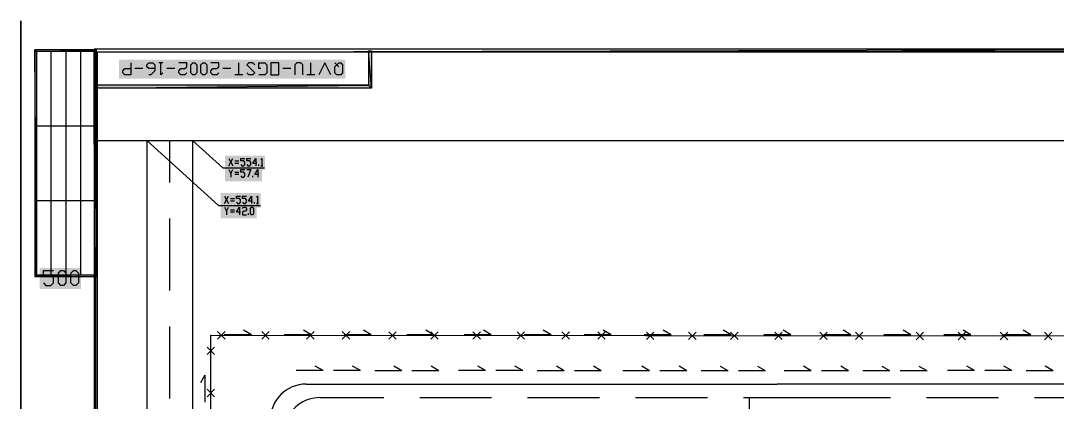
# Model space of a CAD drawing. Header units: inches. Extents: x 0 to 841, y 0 to 594.
# Drawn here: x 0 to 345.7, y 466.8 to 594 of the extents above; entities that cross this region are included whole.
import ezdxf

# ---------------------------------------------------------------- set-up
doc = ezdxf.new("R2010")
doc.units = ezdxf.units.IN
doc.header["$MEASUREMENT"] = 0
doc.layers.add('PDF_几何图形', color=7, linetype='Continuous')
doc.layers.add('PDF_实体填充', color=7, linetype='Continuous', true_color=0xffffff)

msp = doc.modelspace()

# ---------------------------------------------------------------- hatches: boundary and pattern name
at = {"layer": 'PDF_几何图形', "true_color": 0xffffff, "transparency": 33554559}
h = msp.add_hatch(color=7, dxfattribs=at)
h.paths.add_polyline_path([(0.08, 0.08), (0.08, 593.87), (0, 0)])
h.paths.add_polyline_path([(0.08, 593.87), (0, 0), (0, 593.96)])
h = msp.add_hatch(color=7, dxfattribs=at)
h.paths.add_polyline_path([(25, 584.48), (25, 583.46), (831.49, 584.48)])
h.paths.add_polyline_path([(25, 583.46), (831.49, 584.48), (830.47, 583.46)])
h.paths.add_polyline_path([(831.49, 584.48), (830.47, 583.46), (831.49, 9.48)])
h.paths.add_polyline_path([(830.47, 583.46), (831.49, 9.48), (830.47, 10.5)])
h.paths.add_polyline_path([(831.49, 9.48), (830.47, 10.5), (24.49, 9.48)])
h.paths.add_polyline_path([(830.47, 10.5), (24.49, 9.48), (25.48, 10.5)])
h.paths.add_polyline_path([(24.49, 9.48), (25.48, 10.5), (24.49, 584.48)])
h.paths.add_polyline_path([(25.48, 10.5), (24.49, 584.48), (25.48, 583.46)])
h.paths.add_polyline_path([(24.49, 584.48), (25.48, 583.46), (410.49, 584.48)])
h.paths.add_polyline_path([(25.48, 583.46), (410.49, 584.48), (410.49, 583.46)])
h = msp.add_hatch(color=7, dxfattribs=at)
h.paths.add_polyline_path([(4.74, 584.22), (5.25, 583.71), (25.23, 584.22)])
h.paths.add_polyline_path([(5.25, 583.71), (25.23, 584.22), (24.74, 583.71)])
h.paths.add_polyline_path([(25.23, 584.22), (24.74, 583.71), (25.23, 508.72)])
h.paths.add_polyline_path([(24.74, 583.71), (25.23, 508.72), (24.74, 509.23)])
h.paths.add_polyline_path([(25.23, 508.72), (24.74, 509.23), (4.74, 508.72)])
h.paths.add_polyline_path([(24.74, 509.23), (4.74, 508.72), (5.25, 509.23)])
h.paths.add_polyline_path([(4.74, 508.72), (5.25, 509.23), (4.74, 584.22)])
h.paths.add_polyline_path([(5.25, 509.23), (4.74, 584.22), (5.25, 583.71)])
h = msp.add_hatch(color=7, dxfattribs=at)
h.paths.add_polyline_path([(25, 572.47), (25, 571.48), (115.95, 572.47)])
h.paths.add_polyline_path([(25, 571.48), (115.95, 572.47), (116.95, 571.48)])
h.paths.add_polyline_path([(115.95, 572.47), (116.95, 571.48), (115.95, 583.97)])
h.paths.add_polyline_path([(116.95, 571.48), (115.95, 583.97), (116.95, 583.97)])
at = {"layer": 'PDF_实体填充', "transparency": 33554559}
for points in [[(32.81, 574.67), (108.3, 574.67), (108.3, 581.02), (32.81, 581.02)], [(68.09, 544.34), (81.49, 544.34), (81.49, 548.92), (68.09, 548.92)], [(68.09, 540.46), (80.43, 540.46), (80.43, 545.04), (68.09, 545.04)], [(66.67, 531.64), (80.08, 531.64), (80.08, 536.57), (66.67, 536.57)], [(66.67, 528.11), (78.67, 528.11), (78.67, 532.69), (66.67, 532.69)], [(6.35, 504.47), (20.11, 504.47), (20.11, 511.53), (6.35, 511.53)]]:
    msp.add_hatch(color=7, dxfattribs=at).paths.add_polyline_path(points, flags=16)

# ---------------------------------------------------------------- linework, layer by layer
at = {"layer": 'PDF_几何图形'}
for p, q in [((9.99, 583.97), (9.99, 508.97)), ((9.99, 583.97), (9.99, 508.97)), ((14.99, 583.97), (14.99, 508.97)), ((14.99, 583.97), (14.99, 508.97)), ((19.98, 583.97), (19.98, 508.97)), ((40.72, 577.98), (38.06, 577.98)), ((47.39, 579.97), (46.06, 579.97)), ((51.39, 577.98), (48.73, 577.98)), ((70.06, 577.98), (67.39, 577.98)), ((72.73, 575.97), (72.73, 579.97)), ((90.06, 577.98), (87.4, 577.98)), ((96.73, 575.97), (96.73, 579.97)), ((74.06, 575.97), (71.4, 575.97)), ((98.07, 575.97), (95.4, 575.97)), ((5, 558.97), (25, 558.97)), ((25, 554.02), (624.99, 554.02)), ((42.02, 554.02), (66, 532.38)), ((49.7, 540), (49.7, 554.02)), ((57.34, 554.02), (67.44, 544.94)), ((69.43, 545.57), (70.76, 548.07)), ((69.43, 548.07), (70.76, 545.57)), ((71.44, 547.24), (72.77, 547.24)), ((72.77, 546.4), (71.44, 546.4)), ((67.44, 544.94), (81.36, 544.94)), ((70.1, 543.07), (70.76, 544.32)), ((71.44, 543.48), (72.77, 543.48)), ((79.44, 545.57), (79.44, 545.99)), ((80.09, 545.57), (80.75, 545.57)), ((72.77, 542.65), (71.44, 542.65)), ((77.43, 541.82), (77.43, 542.23)), ((5, 533.97), (25, 533.97)), ((68.01, 533.02), (69.34, 535.52)), ((68.01, 535.52), (69.34, 533.02)), ((70, 534.67), (71.33, 534.67)), ((71.33, 533.84), (70, 533.84)), ((78, 533.02), (78, 533.42)), ((78.68, 533.02), (79.33, 533.02)), ((66, 532.38), (79.93, 532.38)), ((68.66, 530.52), (69.34, 531.77)), ((70, 530.92), (71.33, 530.92)), ((71.33, 530.1), (70, 530.1)), ((76.01, 529.27), (76.01, 529.67)), ((49.7, 504), (49.7, 528)), ((49.7, 467.99), (49.7, 492)), ((76.92, 489.29), (67.9, 489.29)), ((76.92, 489.29), (74.32, 490.79)), ((96.9, 489.29), (87.91, 489.29)), ((96.9, 489.29), (94.32, 490.79)), ((116.9, 489.29), (107.91, 489.29)), ((116.9, 489.29), (114.32, 490.79)), ((137.73, 489.29), (128.74, 489.29)), ((128.97, 489.06), (128.99, 489.06)), ((137.73, 489.29), (135.13, 490.79)), ((156.91, 489.29), (147.91, 489.29)), ((156.91, 489.29), (154.31, 490.79)), ((176.91, 489.29), (167.92, 489.29)), ((176.91, 489.29), (174.31, 490.79)), ((196.91, 489.29), (187.92, 489.29)), ((196.91, 489.29), (194.31, 490.79)), ((216.92, 489.29), (207.9, 489.29)), ((216.92, 489.29), (214.31, 490.79)), ((236.92, 489.29), (227.9, 489.29)), ((236.92, 489.29), (234.31, 490.79)), ((256.9, 489.29), (247.9, 489.29)), ((256.9, 489.29), (254.32, 490.79)), ((276.9, 489.29), (267.91, 489.29)), ((276.9, 489.29), (274.32, 490.79)), ((296.9, 489.29), (287.91, 489.29)), ((296.9, 489.29), (294.3, 490.79)), ((316.91, 489.29), (307.91, 489.29)), ((316.91, 489.29), (314.3, 490.79)), ((336.91, 489.29), (327.91, 489.29)), ((336.91, 489.29), (334.31, 490.79)), ((100.86, 477.33), (91.86, 477.33)), ((100.86, 477.33), (98.26, 478.83)), ((113.28, 477.33), (104.29, 477.33)), ((113.28, 477.33), (110.68, 478.83)), ((127.08, 477.27), (118.07, 477.27)), ((127.08, 477.27), (124.48, 478.77)), ((139.51, 477.27), (130.49, 477.27)), ((139.51, 477.27), (136.91, 478.77)), ((155.02, 477.33), (146.03, 477.33)), ((155.02, 477.33), (152.42, 478.83)), ((167.45, 477.33), (158.45, 477.33)), ((167.45, 477.33), (164.85, 478.83)), ((181.23, 477.27), (172.23, 477.27)), ((181.23, 477.27), (178.65, 478.77)), ((193.65, 477.27), (184.66, 477.27)), ((193.65, 477.27), (191.07, 478.77)), ((209.78, 477.27), (200.79, 477.27)), ((209.78, 477.27), (207.18, 478.77)), ((222.21, 477.27), (213.21, 477.27)), ((222.21, 477.27), (219.6, 478.77)), ((236.01, 477.18), (226.99, 477.18)), ((236.01, 477.18), (233.4, 478.68)), ((248.43, 477.18), (239.42, 477.18)), ((248.43, 477.18), (245.83, 478.68)), ((263.69, 477.27), (254.68, 477.27)), ((263.69, 477.27), (261.09, 478.77)), ((276.12, 477.27), (267.1, 477.27)), ((276.12, 477.27), (273.52, 478.77)), ((289.9, 477.18), (280.9, 477.18)), ((289.9, 477.18), (287.3, 478.68)), ((302.32, 477.18), (293.33, 477.18)), ((302.32, 477.18), (299.72, 478.68)), ((318.13, 477.33), (309.12, 477.33)), ((318.13, 477.33), (315.53, 478.83)), ((330.56, 477.33), (321.54, 477.33)), ((330.56, 477.33), (327.96, 478.83)), ((344.34, 477.27), (335.34, 477.27)), ((344.34, 477.27), (341.74, 478.77)), ((61.45, 475.78), (59.94, 473.18)), ((61.45, 475.78), (61.45, 466.79)), ((95.23, 472.82), (252.29, 472.82)), ((406.42, 472.8), (252.29, 472.82)), ((99.76, 468.29), (121.07, 468.29)), ((133.07, 468.29), (157.06, 468.29)), ((169.06, 468.29), (193.06, 468.29)), ((205.06, 468.29), (229.07, 468.29)), ((241.07, 468.29), (262.38, 468.29)), ((243.12, 460.8), (243.12, 468.29)), ((262.38, 468.29), (290.15, 468.29)), ((302.15, 468.29), (326.16, 468.29)), ((338.16, 468.29), (362.16, 468.29))]:
    msp.add_line(p, q, dxfattribs=at)
at = {"layer": 'PDF_几何图形', "color": 4, "true_color": 0x00ffff}
for p, q in [((42.02, 554.02), (42.02, 9.99)), ((57.34, 554.02), (57.34, 9.99))]:
    msp.add_line(p, q, dxfattribs=at)
at = {"layer": 'PDF_几何图形', "color": 2, "true_color": 0xffff00}
msp.add_line((25, 9.99), (25, 518.46), dxfattribs=at)
at = {"layer": 'PDF_几何图形', "color": 1, "true_color": 0xff0000}
for p, q in [((63.42, 489.12), (463.4, 488.78)), ((63.42, 397.66), (63.42, 489.12)), ((65.66, 490.33), (68.16, 487.83)), ((68.16, 490.33), (65.66, 487.83)), ((80.39, 490.33), (82.89, 487.83)), ((82.89, 490.33), (80.39, 487.83)), ((95.36, 490.33), (97.85, 487.83)), ((97.85, 490.33), (95.36, 487.83)), ((107.27, 490.33), (109.79, 487.83)), ((109.79, 490.33), (107.27, 487.83)), ((122.75, 490.26), (125.24, 487.76)), ((125.24, 490.26), (122.75, 487.76)), ((136.78, 490.26), (139.28, 487.76)), ((139.28, 490.26), (136.78, 487.76)), ((150.81, 490.26), (153.31, 487.76)), ((153.31, 490.26), (150.81, 487.76)), ((165.54, 490.26), (168.04, 487.76)), ((168.04, 490.26), (165.54, 487.76)), ((180.53, 490.26), (183.03, 487.76)), ((183.03, 490.26), (180.53, 487.76)), ((192.45, 490.26), (194.94, 487.76)), ((194.94, 490.26), (192.45, 487.76)), ((208.72, 490.18), (211.22, 487.68)), ((211.22, 490.18), (208.72, 487.68)), ((222.76, 490.18), (225.26, 487.68)), ((225.26, 490.18), (222.76, 487.68)), ((236.79, 490.18), (239.29, 487.68)), ((239.29, 490.18), (236.79, 487.68)), ((251.52, 490.18), (254.02, 487.68)), ((254.02, 490.18), (251.52, 487.68)), ((266.51, 490.18), (269.01, 487.68)), ((269.01, 490.18), (266.51, 487.68)), ((278.43, 490.18), (280.92, 487.68)), ((280.92, 490.18), (278.43, 487.68)), ((298.62, 490.11), (301.14, 487.62)), ((301.14, 490.11), (298.62, 487.62)), ((312.67, 490.11), (315.17, 487.62)), ((315.17, 490.11), (312.67, 487.62)), ((326.71, 490.11), (329.21, 487.62)), ((329.21, 490.11), (326.71, 487.62)), ((341.44, 490.11), (343.94, 487.62)), ((343.94, 490.11), (341.44, 487.62)), ((64.66, 485.14), (62.17, 482.64)), ((64.66, 482.64), (62.17, 485.14)), ((64.66, 471.11), (62.17, 468.61)), ((64.66, 468.61), (62.17, 471.11))]:
    msp.add_line(p, q, dxfattribs=at)
at = {"layer": 'PDF_几何图形'}
for points in [[(0.08, 593.87), (0, 0), (0, 593.96), (0.08, 593.87), (0.08, 593.87)], [(25.48, 583.46), (410.49, 584.48), (410.49, 583.46), (25.48, 583.46), (25.48, 583.46)], [(5.25, 509.23), (4.74, 584.22), (5.25, 583.71), (5.25, 509.23), (5.25, 509.23)], [(116.95, 571.48), (115.95, 583.97), (116.95, 583.97), (116.95, 571.48), (116.95, 571.48)], [(58.06, 579.97), (58.72, 579.31), (58.72, 576.64), (58.06, 575.97), (57.38, 575.97), (56.73, 576.64), (56.73, 579.31), (57.38, 579.97)], [(61.38, 579.97), (62.06, 579.31), (62.06, 576.64), (61.38, 575.97), (60.73, 575.97), (60.05, 576.64), (60.05, 579.31), (60.73, 579.97)], [(86.06, 579.97), (83.4, 579.97), (83.4, 575.97), (86.06, 575.97)], [(77, 529.27), (76.67, 529.67), (76.67, 531.35), (77, 531.77), (77.34, 531.77), (77.68, 531.35), (77.68, 529.67), (77.34, 529.27)]]:
    msp.add_lwpolyline(points, close=True, dxfattribs=at)
for points in [[(0.08, 0.08), (0.08, 593.87), (0, 0), (0.08, 0.08), (0.08, 0.08)], [(24.49, 9.48), (25.48, 10.5), (24.49, 584.48), (24.49, 9.48), (24.49, 9.48)], [(25.48, 10.5), (24.49, 584.48), (25.48, 583.46), (25.48, 10.5), (25.48, 10.5)], [(24.49, 584.48), (25.48, 583.46), (410.49, 584.48), (24.49, 584.48), (24.49, 584.48)], [(25, 584.48), (25, 583.46), (831.49, 584.48), (25, 584.48), (25, 584.48)], [(25, 583.46), (831.49, 584.48), (830.47, 583.46), (25, 583.46), (25, 583.46)], [(4.74, 584.22), (5.25, 583.71), (25.23, 584.22), (4.74, 584.22), (4.74, 584.22)], [(4.74, 508.72), (5.25, 509.23), (4.74, 584.22), (4.74, 508.72), (4.74, 508.72)], [(5.25, 583.71), (25.23, 584.22), (24.74, 583.71), (5.25, 583.71), (5.25, 583.71)], [(25.23, 584.22), (24.74, 583.71), (25.23, 508.72), (25.23, 584.22), (25.23, 584.22)], [(24.74, 583.71), (25.23, 508.72), (24.74, 509.23), (24.74, 583.71), (24.74, 583.71)], [(115.95, 572.47), (116.95, 571.48), (115.95, 583.97), (115.95, 572.47), (115.95, 572.47)], [(36.72, 579.97), (36.72, 575.97), (34.71, 575.97), (34.06, 576.64), (34.06, 577.3), (34.71, 577.98), (36.72, 577.98)], [(44.73, 577.98), (42.71, 577.98), (42.06, 578.63), (42.06, 579.31), (42.71, 579.97), (44.05, 579.97), (44.73, 579.31), (44.73, 577.3), (43.39, 575.97), (42.71, 575.97)], [(47.39, 576.64), (46.71, 575.97), (46.71, 579.97)], [(55.39, 576.64), (54.72, 575.97), (53.38, 575.97), (52.73, 576.64), (52.73, 577.3), (53.38, 577.98), (54.72, 577.98), (55.39, 578.63), (55.39, 579.97), (52.73, 579.97)], [(66.06, 576.64), (65.38, 575.97), (64.05, 575.97), (63.39, 576.64), (63.39, 577.3), (64.05, 577.98), (65.38, 577.98), (66.06, 578.63), (66.06, 579.97), (63.39, 579.97)], [(78.06, 579.31), (77.39, 579.97), (76.05, 579.97), (75.4, 579.31), (78.06, 576.64), (77.39, 575.97), (76.05, 575.97), (75.4, 576.64)], [(80.05, 577.98), (79.4, 577.98), (79.4, 579.97), (81.39, 579.97), (82.06, 579.31), (82.06, 576.64), (81.39, 575.97), (79.4, 575.97)], [(94.06, 575.97), (94.06, 579.31), (93.39, 579.97), (92.05, 579.97), (91.4, 579.31), (91.4, 575.97)], [(103.4, 575.97), (101.39, 579.97), (99.4, 575.97)], [(106.05, 578.63), (105.39, 579.31), (106.05, 579.97), (106.72, 579.97), (107.38, 579.31), (107.38, 576.64), (106.72, 575.97), (105.39, 575.97), (104.73, 576.64), (104.73, 578.63), (105.39, 579.31), (104.73, 579.97)], [(25, 572.47), (25, 571.48), (115.95, 572.47), (25, 572.47), (25, 572.47)], [(25, 571.48), (115.95, 572.47), (116.95, 571.48), (25, 571.48), (25, 571.48)], [(73.43, 545.99), (73.77, 545.57), (74.42, 545.57), (74.76, 545.99), (74.76, 546.82), (74.42, 547.24), (73.43, 547.24), (73.43, 548.07), (74.76, 548.07)], [(75.44, 545.99), (75.76, 545.57), (76.43, 545.57), (76.77, 545.99), (76.77, 546.82), (76.43, 547.24), (75.44, 547.24), (75.44, 548.07), (76.77, 548.07)], [(78.76, 546.4), (77.43, 546.4), (78.42, 548.07), (78.42, 545.57)], [(80.09, 547.65), (80.43, 548.07), (80.43, 545.57)], [(69.43, 544.32), (70.1, 543.07), (70.1, 541.82)], [(73.43, 542.23), (73.77, 541.82), (74.42, 541.82), (74.76, 542.23), (74.76, 543.07), (74.42, 543.48), (73.43, 543.48), (73.43, 544.32), (74.76, 544.32)], [(75.44, 544.32), (76.77, 544.32), (75.76, 541.82)], [(79.44, 542.65), (78.1, 542.65), (79.1, 544.32), (79.1, 541.82)], [(72.01, 533.42), (72.35, 533.02), (73, 533.02), (73.34, 533.42), (73.34, 534.27), (73, 534.67), (72.01, 534.67), (72.01, 535.52), (73.34, 535.52)], [(74, 533.42), (74.34, 533.02), (75.01, 533.02), (75.33, 533.42), (75.33, 534.27), (75.01, 534.67), (74, 534.67), (74, 535.52), (75.33, 535.52)], [(77.34, 533.84), (76.01, 533.84), (77, 535.52), (77, 533.02)], [(78.68, 535.09), (79.02, 535.52), (79.02, 533.02)], [(68.01, 531.77), (68.66, 530.52), (68.66, 529.27)], [(73.34, 530.1), (72.01, 530.1), (73, 531.77), (73, 529.27)], [(74, 531.35), (74.34, 531.77), (75.01, 531.77), (75.33, 531.35), (75.33, 530.92), (75.01, 530.52), (74.34, 530.52), (74, 530.1), (74, 529.27), (75.33, 529.27)], [(25.23, 508.72), (24.74, 509.23), (4.74, 508.72), (25.23, 508.72), (25.23, 508.72)], [(24.74, 509.23), (4.74, 508.72), (5.25, 509.23), (24.74, 509.23), (24.74, 509.23)], [(99.76, 468.29), (98.76, 468.25), (97.77, 468.14), (96.8, 467.93), (95.86, 467.66), (94.93, 467.3), (94.04, 466.85), (93.2, 466.34), (92.39, 465.77), (91.63, 465.14), (90.93, 464.44), (90.28, 463.68), (89.7, 462.87), (89.2, 462.03), (88.77, 461.14), (88.41, 460.21), (88.12, 459.25), (87.91, 458.28), (87.8, 457.31), (87.76, 456.31)]]:
    msp.add_lwpolyline(points, dxfattribs=at)
at = {"layer": 'PDF_几何图形', "color": 1, "true_color": 0xff0000}
msp.add_lwpolyline([(7.56, 506.52), (8.38, 505.69), (10.05, 505.69), (10.9, 506.52), (10.9, 508.19), (10.05, 509.02), (7.56, 509.02), (7.56, 510.69), (10.9, 510.69)], dxfattribs=at)
for points in [[(13.4, 505.69), (12.55, 506.52), (12.55, 509.84), (13.4, 510.69), (14.22, 510.69), (15.05, 509.84), (15.05, 506.52), (14.22, 505.69)], [(17.57, 505.69), (16.72, 506.52), (16.72, 509.84), (17.57, 510.69), (18.39, 510.69), (19.22, 509.84), (19.22, 506.52), (18.39, 505.69)]]:
    msp.add_lwpolyline(points, close=True, dxfattribs=at)
at = {"layer": 'PDF_几何图形'}
msp.add_open_spline([(95.24, 472.82), (88.62, 472.82), (83.25, 467.45), (83.25, 460.83)], degree=3, dxfattribs=at)

doc.saveas('drawing.dxf')
